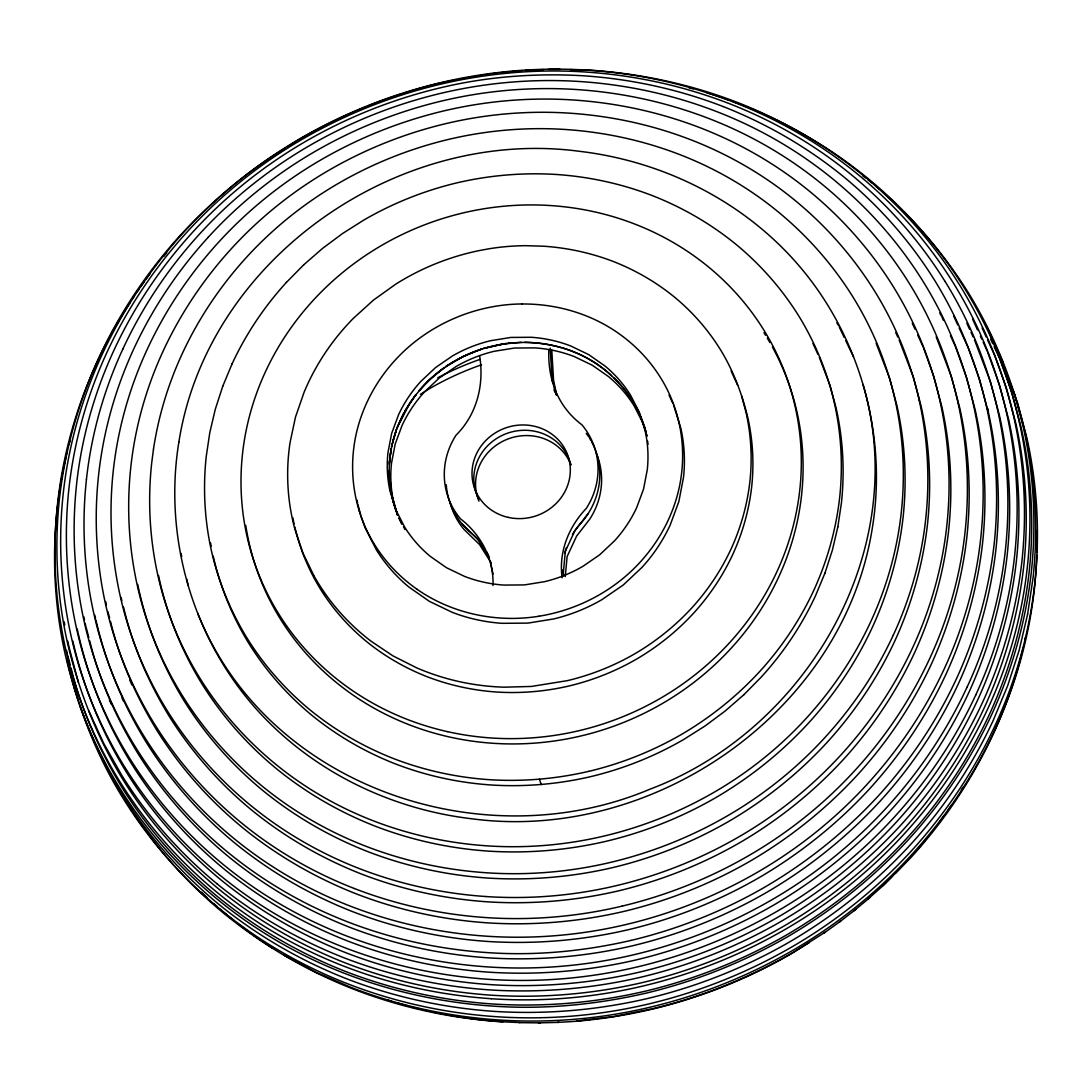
<?xml version="1.0" encoding="UTF-8"?>
<svg xmlns="http://www.w3.org/2000/svg" width="1092" height="1092" viewBox="0 0 1092 1092"><rect width="100%" height="100%" fill="white"/><g stroke="black" fill="none" stroke-linecap="round" stroke-linejoin="round"><path stroke-width="1.5" d="M389.284 464.482L391.182 448.28L389.298 462.858M563.322 572.986L565.356 551.228L574.842 530.78L588.083 513.69M565.247 576.617L567.13 556.538L576.617 536.09L589.857 519A77.341 72.768 -18.5 0 0 596.532 453.753M57.576 503.576C62.899 454.641 76.44 406.688 97.106 362.039A497.652 468.236 -18.5 0 1 123.614 312.612M59.541 490.485L57.18 508.736A499.877 470.324 -18.5 0 0 65.151 654.19C77 705.063 95.768 754.613 123.505 799.003A499.877 470.324 -18.5 0 0 219.942 909.076C258.326 940.799 301.924 966.051 348.334 984.056A499.877 470.324 -18.5 0 0 496.41 1016.707C547.665 1020.16 599.385 1015.697 649.344 1003.807A499.877 470.324 -18.5 0 0 792.492 946.559C836.718 920.843 877.04 888.478 911.561 850.709A499.877 470.324 -18.5 0 0 995.099 725.443C1015.888 680.589 1029.469 632.418 1034.82 583.264A499.877 470.324 -18.5 0 0 1026.849 437.81L1017.485 402.634L1000.586 357.78M86.418 479.552C91.332 434.411 103.808 390.199 122.877 349.003M1034.424 588.424C1029.101 637.359 1015.56 685.312 994.894 729.961A497.652 468.222 -18.5 0 1 911.697 854.667C877.354 892.287 837.182 924.487 793.188 950.108A497.638 468.222 -18.5 0 1 650.668 1007.07C600.928 1018.945 549.44 1023.341 498.416 1019.942A497.638 468.222 -18.5 0 1 351.01 987.414L316.639 972.562L283.756 955.104M837.851 526.835L841.4 503.166A325.266 306.047 -18.5 0 0 836.226 408.585L830.138 385.735L819.314 357.316M1027.586 614.359L1033.046 577.955A500.245 470.679 -18.5 0 0 1025.088 432.5C1013.567 383.401 994.989 335.954 968.481 292.984A500.245 470.666 -18.5 0 0 904.312 212.257M59.814 488.834L62.64 472.317M63.336 469.041L66.134 455.896M392.205 443.475L391.523 446.683L396.478 429.293L392.615 441.878M1024.706 640.813L1025.402 637.578M837.851 526.849L832.35 550.245L824.91 573.204M1027.586 614.373L1019.123 650.354L1007.684 685.68L993.351 720.133A500.245 470.679 -18.5 0 1 909.786 845.413C875.088 883.032 834.834 915.314 790.731 941.263A500.245 470.666 -18.5 0 1 647.57 998.497C597.542 1010.182 545.932 1014.591 494.649 1011.41A500.245 470.666 -18.5 0 1 346.587 978.76C300.232 960.537 256.757 935.312 218.168 903.794A500.245 470.679 -18.5 0 1 121.744 793.72C96.301 752.32 77.723 706.879 66.912 659.513M66.489 454.258L67.322 450.996M69.001 444.485L70.257 439.598M1023.327 647.31C1016.242 677.108 1006.101 706.142 993.297 733.961M222.754 386.254L215.301 409.227L209.8 432.637L206.251 456.32A325.266 306.047 -18.5 0 0 211.439 550.887C218.455 581.695 230.549 611.233 247.079 638.151A325.266 306.033 -18.5 0 0 309.787 709.718C334.862 730.22 363.131 746.614 393.257 758.462A325.266 306.033 -18.5 0 0 489.544 779.702C522.891 781.776 556.442 778.896 588.984 771.307M222.754 386.268L232.077 363.841M824.897 573.218L815.587 595.604A325.266 306.047 -18.5 0 1 761.247 677.067L743.843 694.744M893.311 635.094C910.25 598.484 921.348 559.186 925.702 519.069A407.917 383.797 -18.5 0 0 919.205 400.368M967.198 686.909C987.154 643.775 1000.217 597.474 1005.363 550.218A480.576 452.156 -18.5 0 0 997.706 410.387C987.577 364.796 969.655 321.021 945.017 281.367M975.811 694.867C996.081 651.064 1009.363 604.013 1014.577 556.005A488.22 459.35 -18.5 0 0 1006.797 413.95C996.518 367.635 978.309 323.164 953.275 282.869A488.22 459.35 -18.5 0 0 859.09 175.375C821.593 144.39 779.019 119.724 733.688 102.143A488.22 459.35 -18.5 0 0 589.066 70.257C539.011 66.885 488.506 71.239 439.707 82.856A488.206 459.35 -18.5 0 0 299.89 138.766C256.702 163.882 217.322 195.495 183.606 232.364A488.22 459.35 -18.5 0 0 102.02 354.723C81.723 398.525 68.455 445.577 63.227 493.584A488.22 459.35 -18.5 0 0 71.007 635.64C81.299 681.954 99.509 726.426 124.543 766.721A488.22 459.35 -18.5 0 0 218.728 874.214C256.21 905.2 298.798 929.865 344.13 947.447A488.206 459.35 -18.5 0 0 488.738 979.333C538.793 982.704 589.311 978.364 638.11 966.734A488.22 459.35 -18.5 0 0 777.913 910.824C821.102 885.708 860.496 854.108 894.198 817.226A488.22 459.35 -18.5 0 0 975.798 694.867M580.548 523.532L580.985 523.068A77.341 72.768 -18.5 0 0 591.646 441.837M580.494 523.614L578.992 525.334A69.724 65.602 -18.5 0 0 572.399 534.602M208.203 237.251C238.916 203.658 274.788 174.884 314.114 151.993A444.662 418.373 -18.5 0 1 441.455 101.078C485.899 90.472 531.913 86.541 577.504 89.599A444.662 418.373 -18.5 0 1 709.213 118.659C750.504 134.63 789.27 157.139 823.436 185.326A444.662 418.373 -18.5 0 1 909.199 283.251C932.022 319.942 948.579 360.469 957.971 402.634M895.577 873.15L908.394 859.636M286.391 282.405L303.822 264.714M882.227 886.185L891.932 876.699M868.372 898.73L884.274 884.588L910.742 857.725A493.884 464.687 -18.5 0 0 993.283 733.947M303.808 264.728L322.59 248.375L342.642 233.456L363.827 220.065A325.266 306.047 -18.5 0 1 456.906 182.855C489.448 175.266 523 172.399 556.36 174.474A325.266 306.033 -18.5 0 1 652.62 195.714C682.759 207.562 711.029 223.956 736.117 244.458A325.266 306.033 -18.5 0 1 798.812 316.025C815.342 342.943 827.422 372.481 834.452 403.276A325.266 306.047 -18.5 0 1 839.625 497.87C835.981 529.825 827.163 561.056 813.813 590.308A325.266 306.047 -18.5 0 1 759.472 671.771C736.909 696.232 710.742 717.212 682.077 734.083A325.266 306.033 -18.5 0 1 588.984 771.307M743.843 694.758L725.061 711.097L705.023 726.003L683.851 739.393A325.266 306.033 -18.5 0 1 590.758 776.617C558.217 784.206 524.665 787.073 491.318 784.998A325.266 306.033 -18.5 0 1 395.031 763.758C364.905 751.91 336.636 735.517 311.548 715.028A325.266 306.033 -18.5 0 1 248.853 643.434C232.309 616.516 220.229 586.977 213.199 556.169M854.026 910.742L870.269 897.283M839.202 922.221L855.746 909.431M823.914 933.128L840.744 921.047M825.293 932.077L792.109 953.248A488.22 459.35 -18.5 0 1 652.293 1009.131C621.184 1016.488 589.407 1021.088 557.466 1022.344M284.889 148.416C246.382 171.799 211.971 201.447 181.245 234.289A494.253 465.028 -18.5 0 0 98.703 358.053C78.406 402.498 65.015 449.972 59.473 498.539A494.239 465.028 -18.5 0 0 67.335 642.246C78.72 690.758 97.079 737.673 123.287 780.152A494.239 465.028 -18.5 0 0 218.55 888.888C256.675 920.037 299.631 944.949 345.427 962.967A494.239 465.028 -18.5 0 0 491.714 995.221C542.396 998.375 593.393 994.007 642.833 982.472A494.253 465.028 -18.5 0 0 784.247 925.907C827.832 900.272 867.594 868.372 901.896 831.203A494.253 465.028 -18.5 0 0 984.424 707.439C1004.736 662.994 1018.126 615.519 1023.654 566.953A494.239 465.028 -18.5 0 0 1015.792 423.259L1006.537 388.506L994.389 354.695L987.55 339.844M287.687 146.656L298.88 139.585A494.253 465.028 -18.5 0 1 365.943 106.784M420.502 394.308L429.101 388.875A286.09 269.164 -18.5 0 1 481.586 364.755M809.404 942.546L793.106 952.429A493.871 464.673 -18.5 0 1 651.678 1008.967L614.25 1016.461L576.44 1021.116M483.66 348.403L506.251 343.448M483.838 348.375L502.429 343.994L521.389 342.342M622.167 906.101C577.723 916.693 531.708 920.638 486.117 917.594A444.662 418.373 -18.5 0 1 354.409 888.533M456.579 79.771L440.294 83.033A494.253 465.028 -18.5 0 0 403.48 93.27M459.828 79.115L489.243 74.12M631.053 940.417C583.92 951.269 535.285 955.991 486.977 952.579A470.857 443.024 -18.5 0 1 347.502 921.812C303.781 904.886 262.722 881.067 226.549 851.2A470.857 443.024 -18.5 0 1 135.736 747.501C111.561 708.667 94.035 665.751 84.084 621.102A470.857 443.024 -18.5 0 1 76.604 484.084C81.613 437.783 94.444 392.424 113.991 350.163A470.857 443.024 -18.5 0 1 192.697 232.173C225.198 196.574 263.199 166.12 304.845 141.878A470.857 443.024 -18.5 0 1 439.68 87.974C486.732 76.563 535.449 72.959 583.729 75.798A471.198 443.352 -18.5 0 1 723.191 106.566M561.329 347.584C522.467 336.322 478.869 343.884 445.563 366.735L463.308 356.415L482.418 348.771C458.258 356.934 435.653 370.898 419.192 390.581L429.675 379.538L444.185 367.731C428.296 379.32 414.646 394.144 404.845 411.234L415.997 394.512L410.087 402.675L397.092 427.75L404.054 412.708C391.96 435.326 386.841 461.67 390.131 487.155L389.039 472.604M492.533 73.724L497.474 73.109M500.764 72.7L522.167 70.584M508.79 343.134L512.626 342.738M525.47 70.434L543.625 69.601M548.58 69.369L560.114 69.342M538.465 1022.863L559.159 1022.371M519.492 1022.658L540.39 1022.863M569.997 69.629L591.414 70.27A494.239 465.028 -18.5 0 1 737.701 102.539C783.496 120.529 826.453 145.454 864.577 176.604A494.239 465.028 -18.5 0 1 959.841 285.353C984.984 326.262 1003.33 371.143 1014.018 417.949A494.239 465.028 -18.5 0 1 1021.88 561.657C1016.352 610.21 1002.961 657.684 982.663 702.142A494.253 465.028 -18.5 0 1 900.108 825.893C865.819 863.076 826.057 894.976 782.473 920.611A494.253 465.028 -18.5 0 1 641.059 977.163C591.618 988.71 540.622 993.078 489.939 989.925A494.239 465.028 -18.5 0 1 343.652 957.657C297.857 939.652 254.9 914.741 216.776 883.592M524.556 342.328C556.183 342.792 588.301 353.685 611.547 375.607M486.077 896.546C529.948 899.48 574.201 895.699 616.953 885.503A427.764 402.47 -18.5 0 0 739.448 836.513C777.286 814.509 811.806 786.813 841.331 754.504A427.764 402.47 -18.5 0 0 912.83 647.297C930.616 608.927 942.232 567.703 946.819 525.634A427.764 402.47 -18.5 0 0 939.994 401.173C930.985 360.592 915.028 321.621 893.092 286.322A427.764 402.47 -18.5 0 0 810.564 192.137C777.722 164.988 740.417 143.38 700.695 127.969A427.764 402.47 -18.5 0 0 573.996 100.041C530.125 97.079 485.872 100.887 443.12 111.07A427.764 402.47 -18.5 0 0 320.625 160.06C282.787 182.064 248.266 209.76 218.741 242.069A427.764 402.47 -18.5 0 0 147.243 349.276C129.457 387.66 117.84 428.883 113.254 470.939A427.764 402.47 -18.5 0 0 120.079 595.413C129.088 635.981 145.045 674.952 166.98 710.25A427.764 402.47 -18.5 0 0 249.508 804.449C282.35 831.599 319.656 853.207 359.377 868.604A427.764 402.47 -18.5 0 0 486.077 896.546M491.318 998.73C542.342 1002.142 593.83 997.733 643.57 985.885A497.638 468.222 -18.5 0 0 786.076 928.883C830.111 903.289 870.256 871.075 904.613 833.469A497.652 468.222 -18.5 0 0 987.782 708.763C1008.476 664.113 1021.989 616.147 1027.326 567.212A497.638 468.222 -18.5 0 0 1019.396 422.413M519.928 1022.576L500.573 1021.73A493.884 464.673 -18.5 0 1 354.286 989.448C306.893 971.034 262.49 945.017 223.164 912.789A497.652 468.236 -18.5 0 1 147.652 833.278M562.967 348.007C601.91 359.718 634.78 391.168 645.672 430.685M741.004 104.573C787.209 122.495 830.602 147.652 868.836 179.211A497.652 468.222 -18.5 0 1 964.823 288.807C990.362 329.852 1008.885 375.211 1019.409 422.413M354.409 888.533C313.117 872.535 274.338 850.054 240.185 821.853A444.662 418.373 -18.5 0 1 154.422 723.928C131.6 687.25 115.042 646.723 105.637 604.545A444.662 418.373 -18.5 0 1 98.58 475.157C103.317 431.436 115.424 388.588 133.879 348.689A444.662 418.373 -18.5 0 1 208.217 237.264M723.191 106.566C766.857 123.724 807.821 147.488 844.157 177.177A471.198 443.352 -18.5 0 1 934.984 280.862C958.94 319.86 976.439 362.653 986.636 407.275A471.198 443.352 -18.5 0 1 994.129 544.28C988.861 590.581 976.084 635.831 956.728 678.214A471.198 443.352 -18.5 0 1 878.036 796.204C845.344 831.64 807.438 862.052 765.888 886.499A471.198 443.352 -18.5 0 1 631.053 940.417M271.826 947.788L253.863 935.598M251.174 933.646L237.838 923.668M862.68 175.771L865.355 177.805M868.031 179.852L872.058 182.91M233.934 920.57L227.409 915.396A493.884 464.687 -18.5 0 1 219.806 908.953M446.232 484.712A77.341 72.768 -18.5 0 0 470.829 532.719L473.068 534.63A69.724 65.602 -18.5 0 1 478.883 540.513M462.189 524.078L477.723 539.216L489.503 557.739M613.991 377.791C630.152 393.762 641.646 414.168 646.942 436.268L644.444 426.904M491.277 563.035L479.497 544.512L463.963 529.374A77.341 72.768 -18.5 0 1 450.245 503.18M836.841 322.782L838.588 325.593M125.484 800.354L127.177 803.193M986.595 327.15L988.219 330.016M939.721 312.981L941.359 315.902M314.196 576.289L302.921 553.043L294.704 528.569A236.022 222.072 -18.5 0 1 290.022 442.724L295.482 417.089L304.122 392.165A236.022 222.072 -18.5 0 1 353.453 318.236L373.573 300.013L395.768 284.152A236.022 222.072 -18.5 0 1 480.262 250.382L489.257 248.744A227.273 213.841 -18.5 0 1 525.552 245.673L543.693 246.219A236.746 222.754 -18.5 0 1 613.772 261.671C635.708 270.297 656.278 282.241 674.542 297.147A236.746 222.754 -18.5 0 1 720.174 349.249C733.278 370.406 742.082 393.939 747.897 418.059A236.746 222.754 -18.5 0 1 751.665 486.895C749.016 510.155 742.601 532.896 732.882 554.19A236.746 222.754 -18.5 0 1 693.338 613.472C676.917 631.285 657.862 646.56 636.991 658.845A236.746 222.754 -18.5 0 1 569.246 685.926C545.563 691.468 521.143 693.557 496.86 692.041A236.746 222.754 -18.5 0 1 426.795 676.59C404.859 667.963 384.275 656.033 366.011 641.113A236.746 222.754 -18.5 0 1 320.379 589.025C308.654 569.86 299.877 548.921 294.84 527.013M399.085 518.045L402.033 523.805M403.508 526.685L404.968 529.552M839.298 327.081L844.28 337.524M845.699 340.513L853.521 356.92M197.679 613.144C266.707 786.649 482.609 859.95 650.04 789.161C807.466 729.797 911.902 549.549 863.008 384.411M988.915 331.518L1003.412 363.104M990.662 339.162L992.724 343.652M994.102 346.642L999.603 358.626L1011.847 392.697L1021.17 427.695A498.007 468.564 -18.5 0 1 1029.101 572.495C1023.532 621.43 1010.032 669.26 989.57 714.059A498.007 468.577 -18.5 0 1 906.401 838.752C871.853 876.221 831.776 908.353 787.864 934.192A498.02 468.577 -18.5 0 1 645.372 991.167C595.549 1002.811 544.171 1007.206 493.093 1004.026A498.02 468.577 -18.5 0 1 345.7 971.525C299.549 953.384 256.265 928.268 217.854 896.887A498.007 468.577 -18.5 0 1 121.867 787.318C99.454 750.204 81.354 710.237 71.089 668.017M982.09 327.955L986.185 336.868M972.576 319.151L977.517 329.934M980.357 336.077L981.763 339.162M983.182 342.233L987.414 351.474M966.829 323.218L969.6 329.279M970.993 332.309L973.081 336.855M974.473 339.871L990.471 381.872L999.48 415.67A480.917 452.484 -18.5 0 1 1007.138 555.5C1001.76 602.757 988.724 648.948 968.973 692.205A480.917 452.498 -18.5 0 1 888.656 812.625C855.282 848.798 816.584 879.838 774.187 904.79A480.917 452.484 -18.5 0 1 636.581 959.813C588.465 971.047 538.847 975.293 489.53 972.221A480.917 452.484 -18.5 0 1 347.201 940.826C302.634 923.313 260.824 899.071 223.737 868.768A480.917 452.484 -18.5 0 1 131.04 762.939C106.579 723.136 88.725 679.47 78.324 633.92M953.671 316.052L957.766 324.952M959.131 327.928L967.99 347.215L979.579 379.456L988.41 412.571A471.198 443.352 -18.5 0 1 995.904 549.576C990.621 595.877 977.859 641.14 958.503 683.51A471.198 443.352 -18.5 0 1 879.811 801.501C847.119 836.95 809.199 867.362 767.662 891.809A471.198 443.352 -18.5 0 1 632.828 945.713C585.694 956.728 537.073 960.892 488.752 957.889A471.198 443.352 -18.5 0 1 349.29 927.122C305.637 909.964 264.673 886.199 228.337 856.51A471.198 443.352 -18.5 0 1 137.51 752.825C116.421 717.908 99.345 680.316 89.64 640.608M942.068 317.417L943.461 320.447M950.436 335.64L955.323 346.273L966.611 377.695L975.211 409.978A459.282 432.132 -18.5 0 1 982.527 543.516C977.381 588.643 964.932 632.759 946.068 674.064A459.282 432.132 -18.5 0 1 869.368 789.066C837.509 823.614 800.545 853.262 760.046 877.081A459.282 432.132 -18.5 0 1 628.637 929.633C582.691 940.362 535.298 944.416 488.206 941.495A459.282 432.132 -18.5 0 1 352.279 911.506C309.719 894.785 269.792 871.621 234.37 842.683A459.282 432.132 -18.5 0 1 145.85 741.632C122.823 704.081 105.774 662.967 95.932 620.024M936.199 336.909L951.419 376.644L959.745 407.917A444.99 418.673 -18.5 0 1 966.829 537.305C961.847 581.026 949.781 623.764 931.517 663.786A444.99 418.673 -18.5 0 1 857.193 775.211C826.33 808.681 790.526 837.4 751.282 860.482A444.99 418.673 -18.5 0 1 623.955 911.397C579.442 921.798 533.524 925.729 487.906 922.89A444.99 418.673 -18.5 0 1 356.197 893.843C314.96 877.627 276.29 855.2 241.96 827.163A444.99 418.673 -18.5 0 1 156.197 729.251C135.913 695.727 119.683 659.554 110.497 621.389M912.284 323.246L915.014 329.197M917.758 335.162L923.231 347.079L933.756 376.371L941.782 406.456A428.078 402.771 -18.5 0 1 948.579 530.917C943.802 572.986 932.199 614.1 914.618 652.606A428.078 402.771 -18.5 0 1 843.12 759.786C813.417 791.987 778.978 819.614 741.236 841.823A428.078 402.771 -18.5 0 1 618.755 890.799C575.921 900.804 531.763 904.586 487.865 901.856A428.078 402.771 -18.5 0 1 361.165 873.914C321.498 858.312 284.289 836.731 251.269 809.759A428.078 402.771 -18.5 0 1 168.769 715.574C148.307 681.954 132.501 645.427 123.532 607.056M895.727 332.541L897.788 337.046M899.166 340.035L913.335 376.972L920.993 405.664A408.217 384.084 -18.5 0 1 927.477 524.351C922.917 564.468 911.847 603.671 895.085 640.39A408.217 384.084 -18.5 0 1 826.903 742.601C798.593 773.313 765.738 799.658 729.743 820.829A408.217 384.084 -18.5 0 1 612.94 867.539C572.099 877.081 529.989 880.684 488.124 878.077A408.217 384.084 -18.5 0 1 367.308 851.432C329.484 836.568 293.994 815.983 262.517 790.253A408.217 384.084 -18.5 0 1 183.825 700.436C163.404 667.103 148.253 630.63 139.517 592.506M876.139 343.257L889.734 378.583L896.942 405.637A384.971 362.203 -18.5 0 1 903.07 517.567C898.757 555.391 888.328 592.369 872.522 626.985A384.971 362.203 -18.5 0 1 808.23 723.382C781.517 752.347 750.545 777.19 716.598 797.16A384.971 362.203 -18.5 0 1 606.442 841.209C567.936 850.204 528.214 853.603 488.738 851.146A384.971 362.203 -18.5 0 1 374.802 826.016C339.134 811.998 305.664 792.587 275.976 768.331A384.971 362.203 -18.5 0 1 201.774 683.619C182.2 651.76 167.909 616.803 159.582 580.343A384.971 362.203 -18.5 0 1 158.545 575.498M812.967 343.502L817.894 354.245M731.108 370.993L737.646 385.23M669.055 395.099L672.89 403.453M642.942 423.095L634.111 405.828A133.183 125.307 -18.5 0 0 608.449 376.535L592.246 365.219L574.255 356.565A133.183 125.307 -18.5 0 0 534.834 347.884L514.4 348.048L494.116 351.31A133.183 125.307 -18.5 0 0 456.019 366.557L439.134 378.132L424.31 392.083A133.183 125.307 -18.5 0 0 402.074 425.43L395.208 443.994L391.496 463.281A133.183 125.307 -18.5 0 0 393.625 502.006L396.123 511.356M395.836 509.868L404.668 527.122A133.183 125.307 -18.5 0 0 430.344 556.429L446.546 567.744L464.523 576.385A133.183 125.307 -18.5 0 0 503.944 585.08L524.392 584.916L544.662 581.654A133.183 125.307 -18.5 0 0 582.773 566.407L599.644 554.832L614.468 540.895A133.183 125.307 -18.5 0 0 636.718 507.548L643.584 488.97L647.283 469.683A133.183 125.307 -18.5 0 0 645.167 430.971L639.393 412.489L630.575 395.236A133.183 125.307 -18.5 0 0 604.9 365.929L588.697 354.613L570.72 345.973A133.183 125.307 -18.5 0 0 531.299 337.278L510.851 337.442L490.581 340.718A133.183 125.307 -18.5 0 0 452.47 355.951L435.585 367.54L420.775 381.463A133.183 125.307 -18.5 0 0 398.525 414.823L391.659 433.401L387.96 452.675A133.183 125.307 -18.5 0 0 390.076 491.4L397.611 515.178L390.895 491.946L390.39 488.752L394.348 506.06L391.851 496.696L389.121 470.98M398.962 518.113L401.665 523.983M122.058 698.047L123.451 701.078M109.405 700.04L111.452 704.49M88.752 710.796L103.767 743.488L121.512 774.842A494.239 465.028 -18.5 0 0 216.776 883.592M397.611 515.178L394.854 507.589M80.289 706.606C90.636 735.162 103.986 762.585 119.956 788.397A499.877 470.324 -18.5 0 0 216.393 898.47C254.777 930.193 298.375 955.459 344.785 973.45A499.877 470.324 -18.5 0 0 492.861 1006.101C544.144 1009.731 595.782 1004.695 645.822 993.201A500.245 470.666 -18.5 0 0 788.956 935.953C833.073 910.005 873.313 877.722 908.025 840.089A500.245 470.679 -18.5 0 0 991.563 714.837C1012.12 669.846 1025.675 621.785 1031.271 572.631A500.245 470.679 -18.5 0 0 1023.313 427.19L1013.936 392.028M987.987 353.057L999.426 384.903L1008.585 419.232A488.574 459.691 -18.5 0 1 1016.352 561.288C1010.892 609.295 997.651 656.224 977.586 700.163A488.561 459.677 -18.5 0 1 895.986 822.508C862.093 859.254 822.781 890.785 779.702 916.133A488.574 459.691 -18.5 0 1 639.898 972.03C591.031 983.442 540.622 987.755 490.526 984.643A488.574 459.691 -18.5 0 1 345.918 952.756C300.641 934.957 258.176 910.318 220.502 879.538A488.574 459.691 -18.5 0 1 126.331 772.03C101.474 731.599 83.333 687.223 72.768 640.949M673.532 404.845L680.835 428.228A168.577 158.613 -18.5 0 1 683.524 477.245L678.828 501.651L670.147 525.156A168.577 158.613 -18.5 0 1 641.987 567.376L623.232 585.012L601.869 599.672A168.577 158.613 -18.5 0 1 553.63 618.959L527.955 623.109L502.088 623.314A168.577 158.613 -18.5 0 1 452.197 612.312L429.429 601.378L408.913 587.046A168.577 158.613 -18.5 0 1 376.426 549.958L365.247 528.118L361.111 516.584M539.475 779.292L541.25 784.602M73 682.486L78.051 699.972M987.659 408.422L988.492 411.575M741.686 396.123L746.123 412.762A236.746 222.754 -18.5 0 1 749.89 481.599C747.242 504.859 740.826 527.6 731.108 548.894A236.746 222.754 -18.5 0 1 691.564 608.176C675.143 625.975 656.087 641.263 635.216 653.548A236.746 222.754 -18.5 0 1 567.471 680.63L531.422 686.445L504.149 687.182A236.022 222.072 -18.5 0 1 416.775 667.894L393.038 655.923L371.103 641.25A236.022 222.072 -18.5 0 1 314.209 576.276M357.944 504.736L360.715 515.096M107.862 611.506L109.609 618.086M86.282 627.982L88.807 637.455M78.365 682.282L69.11 647.542A494.239 465.028 -18.5 0 1 67.745 641.14M67.704 655.296L70.243 664.837M919.218 400.368C910.605 361.684 895.399 324.515 874.474 290.854A407.917 383.797 -18.5 0 0 795.781 201.037C764.455 175.143 728.883 154.532 691.004 139.844A407.917 383.797 -18.5 0 0 570.174 113.213C528.351 110.388 486.145 114.018 445.372 123.737A407.917 383.797 -18.5 0 0 328.569 170.448C292.479 191.428 259.568 217.84 231.395 248.662A407.917 383.797 -18.5 0 0 163.227 350.887C146.273 387.483 135.19 426.795 130.822 466.912A407.917 383.797 -18.5 0 0 137.319 585.599C145.918 624.296 161.125 661.465 182.05 695.126A407.917 383.797 -18.5 0 0 260.742 784.943C292.069 810.837 327.641 831.435 365.52 846.123A407.917 383.797 -18.5 0 0 486.35 872.767C528.173 875.593 570.379 871.948 611.151 862.243A407.917 383.797 -18.5 0 0 727.968 815.533C764.045 794.553 796.955 768.14 825.129 737.318A407.917 383.797 -18.5 0 0 893.297 635.094M181.013 553.398L181.736 556.633M186.759 579.21L188.193 585.667M556.743 395.181L553.562 380.412L551.788 350.082M551.788 375.116L556.019 394.799M490.567 562.653L493.038 574.133M647.597 441.072L648.034 444.28M550.204 348.143L551.87 376.508M563.513 576.358L563.199 570.911A69.724 65.602 -18.5 0 1 563.158 569.56M548.826 349.59C547.693 379.252 557.671 406.593 581.913 424.802A77.341 72.768 -18.5 0 1 586.308 508.394C568.618 526.931 558.49 552.088 562.134 577.791M479.606 355.651C484.343 384.425 477.095 414.291 456.033 435.176A77.341 72.768 -18.5 0 0 460.428 518.768C481.149 534.752 493.925 559.2 493.011 585.544M772.399 347.01A281.791 265.124 -18.5 0 1 608.121 728.159A281.791 265.124 -18.5 0 1 245.741 525.389M763.95 332.705A281.791 265.124 -18.5 0 1 765.56 335.285M767.335 338.179A281.791 265.124 -18.5 0 1 769.915 342.574M486.786 551.965A69.724 65.602 -18.5 0 1 488.643 555.719M586.268 433.374A77.341 72.768 -18.5 0 1 588.711 436.868M589.475 438.083A77.341 72.768 -18.5 0 1 590.949 440.554M478.815 499.249A49.44 46.519 -18.5 0 1 506.579 433.538A49.44 46.519 -18.5 0 1 570.884 465.096M554.736 391.96A69.724 65.602 -18.5 0 1 553.958 389.312M552.32 381.231A69.724 65.602 -18.5 0 1 552.006 378.528M564.892 553.043A69.724 65.602 -18.5 0 1 566.461 547.583M121.854 600.723A428.078 402.771 -18.5 0 1 121.144 597.515M139.094 590.909A408.217 384.084 -18.5 0 1 137.715 584.452M688.752 87.66A497.638 468.222 -18.5 0 1 693.311 88.889M706.92 92.82A497.638 468.222 -18.5 0 1 721.853 97.638M723.341 98.144A497.638 468.222 -18.5 0 1 727.777 99.7M732.2 101.283A497.638 468.222 -18.5 0 1 739.53 104.027M491.318 998.716A497.638 468.222 -18.5 0 1 343.912 966.202C297.693 948.32 254.313 923.136 216.08 891.591A497.652 468.236 -18.5 0 1 120.093 781.981C94.54 740.936 76.017 695.577 65.506 648.389A497.638 468.222 -18.5 0 1 57.589 503.576M124.433 311.288A497.652 468.236 -18.5 0 1 130.303 302.02M132.009 299.399A497.652 468.236 -18.5 0 1 133.743 296.778M137.264 291.591A497.652 468.236 -18.5 0 1 139.039 288.998M140.841 286.432A497.652 468.236 -18.5 0 1 144.499 281.313M146.342 278.774A497.652 468.236 -18.5 0 1 150.095 273.723M163.745 256.402A497.652 468.236 -18.5 0 1 166.776 252.771M67.281 653.698A498.02 468.577 -18.5 0 1 66.585 650.477M622.167 906.101A444.662 418.373 -18.5 0 0 749.494 855.186C788.833 832.309 824.706 803.521 855.405 769.928A444.662 418.373 -18.5 0 0 929.729 658.49C948.211 618.591 960.291 575.743 965.055 532.022A444.662 418.373 -18.5 0 0 957.971 402.634M106.347 604.859A444.99 418.673 -18.5 0 1 105.665 601.515M945.003 281.367A480.562 452.156 -18.5 0 0 852.306 175.539C815.396 145.045 773.477 120.762 728.869 103.467A480.576 452.156 -18.5 0 0 586.513 72.072C537.237 68.755 487.51 73.028 439.475 84.466A480.576 452.156 -18.5 0 0 301.87 139.503C259.35 164.223 220.584 195.345 187.401 231.64A480.562 452.156 -18.5 0 0 107.084 352.088C87.101 395.208 74.051 441.509 68.905 488.766A480.576 452.156 -18.5 0 0 76.563 628.61C86.691 674.187 104.614 717.976 129.252 757.63A480.562 452.156 -18.5 0 0 221.963 863.444C258.859 893.952 300.778 918.222 345.4 935.53A480.576 452.156 -18.5 0 0 487.755 966.911C537.018 970.242 586.745 965.956 634.78 954.517A480.576 452.156 -18.5 0 0 772.399 899.48C814.905 874.76 853.685 843.652 886.868 807.343A480.562 452.156 -18.5 0 0 967.184 686.909M131.886 684.971A429.934 404.518 -18.5 0 1 129.893 680.302M77.969 632.295A480.917 452.484 -18.5 0 1 77.273 629.033M85.858 626.412A471.198 443.352 -18.5 0 1 85.162 623.218M84.493 620.024A471.198 443.352 -18.5 0 1 83.852 616.816M122.877 349.017A458.954 431.818 -18.5 0 1 199.59 234.002C231.258 199.317 268.318 169.629 308.899 145.987A458.94 431.818 -18.5 0 1 440.335 93.448C486.199 82.501 533.688 78.447 580.739 81.586A458.94 431.818 -18.5 0 1 716.68 111.589C759.309 128.078 799.317 151.297 834.575 180.398A458.954 431.818 -18.5 0 1 923.109 281.477C946.655 319.342 963.745 361.165 973.436 404.682A458.94 431.818 -18.5 0 1 980.739 538.233C975.852 583.374 963.349 627.586 944.293 668.768A458.954 431.818 -18.5 0 1 867.58 783.783C835.899 818.468 798.853 848.156 758.271 871.785A458.94 431.818 -18.5 0 1 626.835 924.337C580.971 935.284 533.483 939.338 486.418 936.185A458.94 431.818 -18.5 0 1 350.477 906.196C307.862 889.707 267.84 866.475 232.582 837.373A458.954 431.818 -18.5 0 1 144.062 736.308C120.502 698.443 103.426 656.62 93.721 613.09A458.94 431.818 -18.5 0 1 86.432 479.552M95.509 618.4A459.282 432.132 -18.5 0 1 94.786 615.137M367.485 106.17A494.253 465.028 -18.5 0 1 401.897 93.776M64.742 625.047A494.239 465.028 -18.5 0 1 64.21 621.826M1034.67 494.089A497.638 468.222 -18.5 0 1 1034.998 497.379M1035.83 507.261A497.638 468.222 -18.5 0 1 1036.171 512.216M1036.922 530.412A497.638 468.222 -18.5 0 1 1036.868 551.951M1036.758 555.268A497.638 468.222 -18.5 0 1 1034.411 588.424M146.669 831.954A497.652 468.236 -18.5 0 1 134.33 814.318M132.514 811.561A497.652 468.236 -18.5 0 1 129.825 807.384M963.117 787.182A488.22 459.35 -18.5 0 1 961.342 790.035M951.241 805.473A488.22 459.35 -18.5 0 1 948.375 809.622M943.502 816.475A488.22 459.35 -18.5 0 1 939.529 821.894M924.979 840.471A488.22 459.35 -18.5 0 1 914.031 853.33M502.934 1021.743A488.206 459.35 -18.5 0 1 449.03 1015.151M445.7 1014.55A488.206 459.35 -18.5 0 1 432.418 1011.902M429.115 1011.178A488.206 459.35 -18.5 0 1 422.536 1009.691M419.246 1008.899A488.206 459.35 -18.5 0 1 412.694 1007.261M406.183 1005.541A488.206 459.35 -18.5 0 1 398.075 1003.261M391.618 1001.35A488.206 459.35 -18.5 0 1 386.8 999.849M217.308 906.769A493.884 464.687 -18.5 0 1 213.582 903.48M207.466 897.883A493.884 464.687 -18.5 0 1 201.447 892.191M875.921 186.145A500.245 470.666 -18.5 0 1 879.756 189.421M884.807 193.857A500.245 470.666 -18.5 0 1 895.931 204.067M437.728 377.805A286.09 269.164 -18.5 0 1 479.811 359.459M539.079 616.216A161.834 152.266 -18.5 0 1 513.24 618.4A167.581 157.671 -18.5 0 1 438.793 601.965A161.834 152.266 -18.5 0 1 417.089 589.311M522.003 303.958A161.834 152.266 -18.5 0 0 496.15 306.142A167.581 157.671 -18.5 0 0 424.187 334.944A161.834 152.266 -18.5 0 0 404.054 351.119A167.581 157.671 -18.5 0 0 362.066 414.114A161.821 152.252 -18.5 0 0 355.337 438.138A167.581 157.671 -18.5 0 0 359.35 511.274M539.079 616.202A167.581 157.671 -18.5 0 0 611.056 587.428A161.834 152.266 -18.5 0 0 631.19 571.239A167.581 157.671 -18.5 0 0 673.177 508.244A161.834 152.266 -18.5 0 0 679.907 484.22A167.581 157.671 -18.5 0 0 675.88 411.097A161.834 152.266 -18.5 0 0 666.639 388.397A167.581 157.671 -18.5 0 0 618.14 333.074A161.834 152.266 -18.5 0 0 596.45 320.379A167.581 157.671 -18.5 0 0 522.003 303.986M359.336 511.274A161.821 152.252 -18.5 0 0 368.591 533.961A167.581 157.671 -18.5 0 0 417.103 589.298M357.63 503.235A168.577 158.613 -18.5 0 1 357.016 500.218M294.103 523.969A236.746 222.754 -18.5 0 1 292.874 517.826M232.077 363.868A325.266 306.047 -18.5 0 1 286.404 282.391M211.179 546.246A325.266 306.047 -18.5 0 1 210.579 542.888M478.978 501.132A49.44 46.519 -18.5 0 1 507.111 439.312A49.44 46.519 -18.5 0 1 570.775 464.414M178.856 442.164C163.568 535.858 191.769 635.339 254.327 706.811C309.459 769.792 388.834 808.967 471.594 818.754C653.357 843.051 843.638 711.588 872.344 527.914C887.632 434.22 859.431 334.725 796.873 263.268C741.741 200.286 662.38 161.097 579.606 151.324C397.843 127.027 207.562 258.49 178.856 442.164M153.494 449.044L151.679 463.09A384.684 361.943 -18.5 0 0 157.808 575.034C165.916 611.52 180.262 646.56 199.986 678.309A384.684 361.943 -18.5 0 0 274.201 763.008C303.74 787.428 337.291 806.865 373.014 820.706A384.684 361.943 -18.5 0 0 486.964 845.836C526.399 848.498 566.202 845.072 604.654 835.912A384.684 361.943 -18.5 0 0 714.81 791.85C748.839 772.071 779.879 747.16 806.442 718.099A384.684 361.943 -18.5 0 0 870.733 621.689C886.731 587.182 897.174 550.109 901.296 512.284A384.684 361.943 -18.5 0 0 895.167 400.341C887.059 363.854 872.713 328.815 852.988 297.065A384.684 361.943 -18.5 0 0 778.773 212.353C749.235 187.947 715.683 168.509 679.961 154.668A384.684 361.943 -18.5 0 0 566.011 129.538C526.576 126.877 486.773 130.303 448.321 139.462A384.684 361.943 -18.5 0 0 338.165 183.524C304.136 203.303 273.096 228.214 246.533 257.275A384.684 361.943 -18.5 0 0 182.241 353.685C168.25 383.92 158.463 416.093 153.494 449.044M447.597 731.667A281.791 265.124 -18.5 0 0 792.055 394.308A281.791 265.124 -18.5 0 0 323.846 289.366A281.791 265.124 -18.5 0 0 447.597 731.667M508.258 517.39A49.44 46.519 -18.5 0 0 568.7 458.19A49.44 46.519 -18.5 0 0 486.541 439.776A49.44 46.519 -18.5 0 0 508.258 517.39"/></g></svg>
